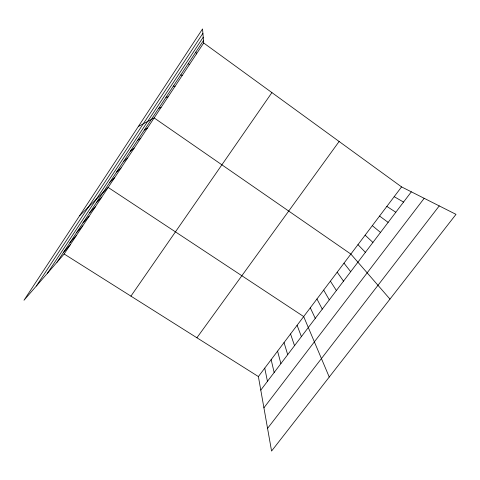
<?xml version="1.0" encoding="UTF-8"?>
<svg xmlns="http://www.w3.org/2000/svg" width="480" height="480" viewBox="0 0 480 480"><rect width="100%" height="100%" fill="white"/><g stroke="black" fill="none" stroke-linecap="round" stroke-linejoin="round"><path stroke-width="0.72" d="M36.36 286.002L202.902 33.33M47.466 273.216L203.226 37.224M56.952 262.296L203.496 40.512M64.152 254.004L203.7 42.99L202.542 28.944L24 300.234L64.152 254.004L258.384 376.56L271.572 451.056L456 214.362L401.568 186.9L203.7 42.99M130.926 296.136L271.908 92.598M196.908 337.77L339.12 141.48M258.384 376.56L401.568 186.9M260.784 390.108L411.33 191.826M263.916 407.814L424.182 198.312M267.558 428.382L439.242 205.908M63.414 252.516L70.326 244.668M69.912 242.676L76.536 235.278M76.458 232.77L82.788 225.828M83.046 222.804L89.076 216.318M89.676 212.766L95.4 206.754M96.348 202.668L101.766 197.13M79.572 215.796L108.174 187.44L303.678 316.566L329.244 377.04M109.824 182.274L114.618 177.696M116.634 171.972L121.098 167.892M123.48 161.604L127.626 158.022M130.374 151.17L134.196 148.092M137.316 140.664L140.802 138.102M144.306 130.092L147.45 128.046M138.342 126.498L154.146 117.924L350.856 254.07L389.97 299.106M158.634 108.402L161.082 107.43M165.984 97.284L168.066 96.87M173.382 86.088L175.098 86.232M180.828 74.814L182.178 75.534M394.188 196.68L403.548 202.074M386.85 206.394L395.814 212.262M379.566 216.048L388.134 222.378M372.318 225.642L380.502 232.428M365.118 235.176L372.924 242.412M357.966 244.656L365.388 252.33M343.998 263.16L350.688 271.698M188.328 63.462L189.306 64.758M337.176 272.19L343.512 281.142M330.396 281.172L336.384 290.532M323.658 290.1L329.298 299.862M316.956 298.974L322.26 309.138M310.296 307.794L315.258 318.354M297.096 325.284L301.392 336.618M290.55 333.954L294.522 345.672M195.888 52.026L196.476 53.91M284.04 342.576L287.694 354.666M277.572 351.144L280.902 363.606M271.14 359.664L274.158 372.492M264.744 368.136L267.45 381.324"/></g></svg>
